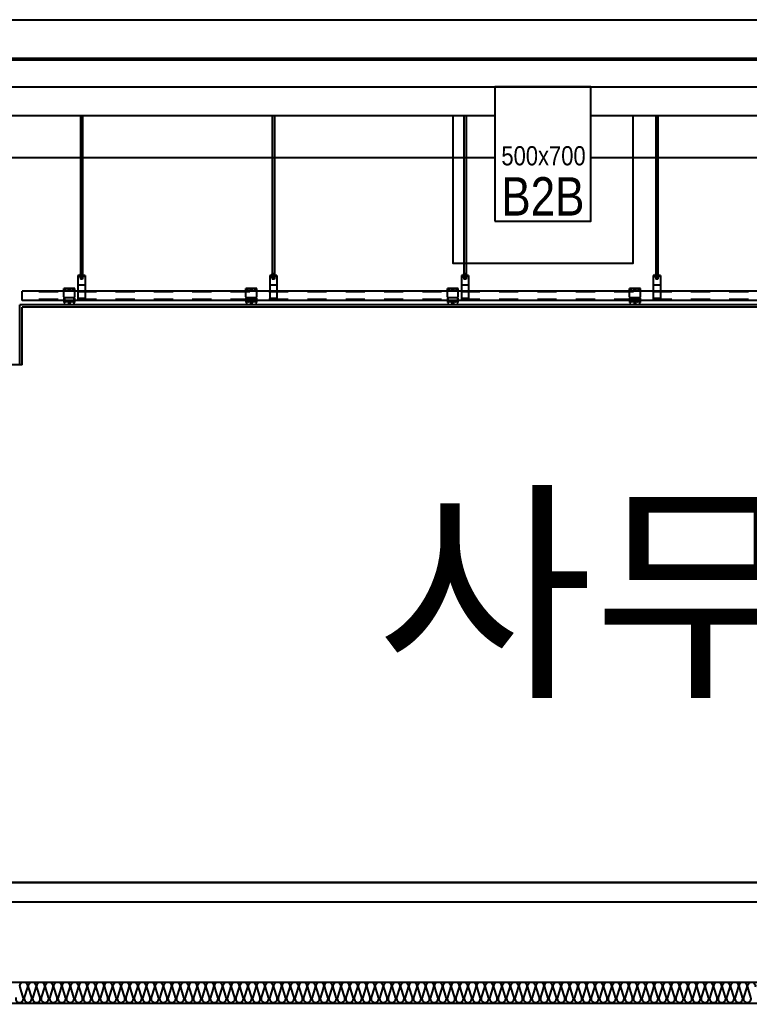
# Model space of a CAD drawing. Header units: millimetres. Extents: x 4754612 to 5801174, y 2368242 to 2777223.
# Drawn here: x 4930651 to 4934455, y 2617120 to 2622250 of the extents above; entities that cross this region are included whole.
import ezdxf
from ezdxf.enums import TextEntityAlignment as Align

# ---------------------------------------------------------------- set-up
doc = ezdxf.new("R2010")
doc.units = ezdxf.units.MM
doc.header["$LTSCALE"] = 1000
for name, pattern in [('CEN', [6.2, 6, -0.1, 0, -0.1]), ('HID', [0.345, 0.225, -0.12]), ('HIDDEN', [2, 1, -1])]:
    doc.linetypes.add(name, pattern=pattern)
doc.layers.get('DEFPOINTS').update_dxf_attribs({"color": 151})
for name, color, linetype in [('8', 8, 'Continuous'), ('A-중심선', 10, 'CEN'), ('CON', 2, 'Continuous'), ('ELE-06', 6, 'Continuous'), ('ELE-2', 4, 'Continuous'), ('ELE-8', 8, 'Continuous'), ('FIN', 40, 'Continuous'), ('INS', 251, 'Continuous')]:
    doc.layers.add(name, color=color, linetype=linetype)
doc.layers.add('Guide-line', color=151, linetype='Continuous', plot=False)
doc.styles.add('A.NARROW', font='ARIALN.TTF')
doc.styles.add('맑은고딕', font='malgunbd.ttf')

# ---------------------------------------------------------------- blocks, each defined once
blk = doc.blocks.new('A$C47A51C4E')
at = {"layer": 'CON'}
blk.add_lwpolyline([(0, 300), (500, 300), (500, 1000), (0, 1000)], close=True, dxfattribs=at)
at = {"layer": 'DEFPOINTS', "style": 'A.NARROW'}
for s, height, p in [('500x700', 100, (33.3, 640.2, 0)), ('B2B', 200, (33.3, 428.4, 0))]:
    blk.add_text(s, height=height, dxfattribs=at).set_placement(p, align=Align.MIDDLE_LEFT)

msp = doc.modelspace()

# ---------------------------------------------------------------- linework, layer by layer
at = {"layer": '8'}
for p, q in [((4930967.543, 2621749.621), (4930967.543, 2620920.871)), ((4930978.793, 2621749.621), (4930978.793, 2620920.871)), ((4931967.543, 2621749.621), (4931967.543, 2620920.871)), ((4931978.793, 2621749.621), (4931978.793, 2620920.871)), ((4932967.543, 2621749.621), (4932967.543, 2620920.871)), ((4932978.793, 2621749.621), (4932978.793, 2620920.871)), ((4933967.543, 2621749.621), (4933967.543, 2620920.871)), ((4933978.793, 2621749.621), (4933978.793, 2620920.871)), ((4930984.418, 2620918.371), (4930961.918, 2620918.371)), ((4930961.918, 2620918.371), (4930961.918, 2620914.621)), ((4930965.668, 2620918.371), (4930965.668, 2620914.621)), ((4930978.793, 2620923.371), (4930967.543, 2620923.371)), ((4930978.793, 2620920.871), (4930967.543, 2620920.871)), ((4930980.668, 2620918.371), (4930980.668, 2620914.621)), ((4930984.418, 2620918.371), (4930984.418, 2620914.621)), ((4931984.418, 2620918.371), (4931961.918, 2620918.371)), ((4931961.918, 2620918.371), (4931961.918, 2620914.621)), ((4931965.668, 2620918.371), (4931965.668, 2620914.621)), ((4931978.793, 2620923.371), (4931967.543, 2620923.371)), ((4931978.793, 2620920.871), (4931967.543, 2620920.871)), ((4931980.668, 2620918.371), (4931980.668, 2620914.621)), ((4931984.418, 2620918.371), (4931984.418, 2620914.621)), ((4932984.418, 2620918.371), (4932961.918, 2620918.371)), ((4932961.918, 2620918.371), (4932961.918, 2620914.621)), ((4932965.668, 2620918.371), (4932965.668, 2620914.621)), ((4932978.793, 2620923.371), (4932967.543, 2620923.371)), ((4932978.793, 2620920.871), (4932967.543, 2620920.871)), ((4932980.668, 2620918.371), (4932980.668, 2620914.621)), ((4932984.418, 2620918.371), (4932984.418, 2620914.621)), ((4933984.418, 2620918.371), (4933961.918, 2620918.371)), ((4933961.918, 2620918.371), (4933961.918, 2620914.621)), ((4933965.668, 2620918.371), (4933965.668, 2620914.621)), ((4933978.793, 2620923.371), (4933967.543, 2620923.371)), ((4933978.793, 2620920.871), (4933967.543, 2620920.871)), ((4933980.668, 2620918.371), (4933980.668, 2620914.621)), ((4933984.418, 2620918.371), (4933984.418, 2620914.621)), ((4930954.418, 2620914.621), (4930954.418, 2620795.871)), ((4930991.918, 2620914.621), (4930954.418, 2620914.621)), ((4930991.918, 2620910.871), (4930954.418, 2620910.871)), ((4930961.918, 2620910.871), (4930961.918, 2620907.121)), ((4930984.418, 2620907.121), (4930961.918, 2620907.121)), ((4930965.668, 2620910.871), (4930965.668, 2620907.121)), ((4930967.543, 2620907.121), (4930967.543, 2620895.871)), ((4930978.793, 2620905.871), (4930967.543, 2620905.871)), ((4930978.793, 2620903.371), (4930967.543, 2620903.371)), ((4930978.793, 2620900.871), (4930967.543, 2620900.871)), ((4930978.793, 2620898.371), (4930967.543, 2620898.371)), ((4930978.793, 2620898.371), (4930967.543, 2620898.371)), ((4930978.793, 2620895.871), (4930967.543, 2620895.871)), ((4930978.793, 2620907.121), (4930978.793, 2620895.871)), ((4930980.668, 2620910.871), (4930980.668, 2620907.121)), ((4930984.418, 2620910.871), (4930984.418, 2620907.121)), ((4930991.918, 2620914.621), (4930991.918, 2620795.871)), ((4931954.418, 2620914.621), (4931954.418, 2620795.871)), ((4931991.918, 2620914.621), (4931954.418, 2620914.621)), ((4931991.918, 2620910.871), (4931954.418, 2620910.871)), ((4931961.918, 2620910.871), (4931961.918, 2620907.121)), ((4931984.418, 2620907.121), (4931961.918, 2620907.121)), ((4931965.668, 2620910.871), (4931965.668, 2620907.121)), ((4931967.543, 2620907.121), (4931967.543, 2620895.871)), ((4931978.793, 2620905.871), (4931967.543, 2620905.871)), ((4931978.793, 2620903.371), (4931967.543, 2620903.371)), ((4931978.793, 2620900.871), (4931967.543, 2620900.871)), ((4931978.793, 2620898.371), (4931967.543, 2620898.371)), ((4931978.793, 2620898.371), (4931967.543, 2620898.371)), ((4931978.793, 2620895.871), (4931967.543, 2620895.871)), ((4931978.793, 2620907.121), (4931978.793, 2620895.871)), ((4931980.668, 2620910.871), (4931980.668, 2620907.121)), ((4931984.418, 2620910.871), (4931984.418, 2620907.121)), ((4931991.918, 2620914.621), (4931991.918, 2620795.871)), ((4932954.418, 2620914.621), (4932954.418, 2620795.871)), ((4932991.918, 2620914.621), (4932954.418, 2620914.621)), ((4932991.918, 2620910.871), (4932954.418, 2620910.871)), ((4932961.918, 2620910.871), (4932961.918, 2620907.121)), ((4932984.418, 2620907.121), (4932961.918, 2620907.121)), ((4932965.668, 2620910.871), (4932965.668, 2620907.121)), ((4932967.543, 2620907.121), (4932967.543, 2620895.871)), ((4932978.793, 2620905.871), (4932967.543, 2620905.871)), ((4932978.793, 2620903.371), (4932967.543, 2620903.371)), ((4932978.793, 2620900.871), (4932967.543, 2620900.871)), ((4932978.793, 2620898.371), (4932967.543, 2620898.371)), ((4932978.793, 2620898.371), (4932967.543, 2620898.371)), ((4932978.793, 2620895.871), (4932967.543, 2620895.871)), ((4932978.793, 2620907.121), (4932978.793, 2620895.871)), ((4932980.668, 2620910.871), (4932980.668, 2620907.121)), ((4932984.418, 2620910.871), (4932984.418, 2620907.121)), ((4932991.918, 2620914.621), (4932991.918, 2620795.871)), ((4933954.418, 2620914.621), (4933954.418, 2620795.871)), ((4933991.918, 2620914.621), (4933954.418, 2620914.621)), ((4933991.918, 2620910.871), (4933954.418, 2620910.871)), ((4933961.918, 2620910.871), (4933961.918, 2620907.121)), ((4933984.418, 2620907.121), (4933961.918, 2620907.121)), ((4933965.668, 2620910.871), (4933965.668, 2620907.121)), ((4933967.543, 2620907.121), (4933967.543, 2620895.871)), ((4933978.793, 2620905.871), (4933967.543, 2620905.871)), ((4933978.793, 2620903.371), (4933967.543, 2620903.371)), ((4933978.793, 2620900.871), (4933967.543, 2620900.871)), ((4933978.793, 2620898.371), (4933967.543, 2620898.371)), ((4933978.793, 2620898.371), (4933967.543, 2620898.371)), ((4933978.793, 2620895.871), (4933967.543, 2620895.871)), ((4933978.793, 2620907.121), (4933978.793, 2620895.871)), ((4933980.668, 2620910.871), (4933980.668, 2620907.121)), ((4933984.418, 2620910.871), (4933984.418, 2620907.121)), ((4933991.918, 2620914.621), (4933991.918, 2620795.871)), ((4930937.569, 2620848.371), (4930881.319, 2620848.371)), ((4930881.319, 2620804.621), (4930881.319, 2620848.371)), ((4930937.569, 2620845.871), (4930881.319, 2620845.871)), ((4930884.93, 2620837.121), (4930881.319, 2620837.121)), ((4930890.069, 2620837.121), (4930886.29, 2620837.121)), ((4930890.069, 2620843.039), (4930890.069, 2620848.371)), ((4930890.069, 2620837.121), (4930890.069, 2620841.34)), ((4930905.069, 2620843.039), (4930905.069, 2620848.371)), ((4930905.069, 2620837.121), (4930905.069, 2620841.34)), ((4930909.077, 2620837.121), (4930905.069, 2620837.121)), ((4930913.819, 2620837.121), (4930910.778, 2620837.121)), ((4930913.819, 2620843.039), (4930913.819, 2620848.371)), ((4930913.819, 2620837.121), (4930913.819, 2620841.34)), ((4930928.819, 2620843.039), (4930928.819, 2620848.371)), ((4930928.819, 2620837.121), (4930928.819, 2620841.34)), ((4930931.864, 2620837.121), (4930928.819, 2620837.121)), ((4930937.569, 2620837.121), (4930933.904, 2620837.121)), ((4930937.569, 2620804.621), (4930937.569, 2620848.371)), ((4930991.918, 2620864.621), (4930954.418, 2620864.621)), ((4931887.17, 2620848.371), (4931830.92, 2620848.371)), ((4931830.92, 2620804.621), (4931830.92, 2620848.371)), ((4931887.17, 2620845.871), (4931830.92, 2620845.871)), ((4931834.531, 2620837.121), (4931830.92, 2620837.121)), ((4931839.67, 2620837.121), (4931835.891, 2620837.121)), ((4931839.67, 2620843.039), (4931839.67, 2620848.371)), ((4931839.67, 2620837.121), (4931839.67, 2620841.34)), ((4931854.67, 2620843.039), (4931854.67, 2620848.371)), ((4931854.67, 2620837.121), (4931854.67, 2620841.34)), ((4931858.678, 2620837.121), (4931854.67, 2620837.121)), ((4931863.42, 2620837.121), (4931860.378, 2620837.121)), ((4931863.42, 2620843.039), (4931863.42, 2620848.371)), ((4931863.42, 2620837.121), (4931863.42, 2620841.34)), ((4931878.42, 2620843.039), (4931878.42, 2620848.371)), ((4931878.42, 2620837.121), (4931878.42, 2620841.34)), ((4931881.464, 2620837.121), (4931878.42, 2620837.121)), ((4931887.17, 2620837.121), (4931883.505, 2620837.121)), ((4931887.17, 2620804.621), (4931887.17, 2620848.371)), ((4931991.918, 2620864.621), (4931954.418, 2620864.621)), ((4932937.569, 2620848.371), (4932881.319, 2620848.371)), ((4932881.319, 2620804.621), (4932881.319, 2620848.371)), ((4932937.569, 2620845.871), (4932881.319, 2620845.871)), ((4932884.93, 2620837.121), (4932881.319, 2620837.121)), ((4932890.069, 2620837.121), (4932886.29, 2620837.121)), ((4932890.069, 2620843.039), (4932890.069, 2620848.371)), ((4932890.069, 2620837.121), (4932890.069, 2620841.34)), ((4932905.069, 2620843.039), (4932905.069, 2620848.371)), ((4932905.069, 2620837.121), (4932905.069, 2620841.34)), ((4932909.077, 2620837.121), (4932905.069, 2620837.121)), ((4932913.819, 2620837.121), (4932910.778, 2620837.121)), ((4932913.819, 2620843.039), (4932913.819, 2620848.371)), ((4932913.819, 2620837.121), (4932913.819, 2620841.34)), ((4932928.819, 2620843.039), (4932928.819, 2620848.371)), ((4932928.819, 2620837.121), (4932928.819, 2620841.34)), ((4932931.864, 2620837.121), (4932928.819, 2620837.121)), ((4932937.569, 2620837.121), (4932933.904, 2620837.121)), ((4932937.569, 2620804.621), (4932937.569, 2620848.371)), ((4932991.918, 2620864.621), (4932954.418, 2620864.621)), ((4933887.17, 2620848.371), (4933830.92, 2620848.371)), ((4933830.92, 2620804.621), (4933830.92, 2620848.371)), ((4933887.17, 2620845.871), (4933830.92, 2620845.871)), ((4933834.531, 2620837.121), (4933830.92, 2620837.121)), ((4933839.67, 2620837.121), (4933835.891, 2620837.121)), ((4933839.67, 2620843.039), (4933839.67, 2620848.371)), ((4933839.67, 2620837.121), (4933839.67, 2620841.34)), ((4933854.67, 2620843.039), (4933854.67, 2620848.371)), ((4933854.67, 2620837.121), (4933854.67, 2620841.34)), ((4933858.678, 2620837.121), (4933854.67, 2620837.121)), ((4933863.42, 2620837.121), (4933860.378, 2620837.121)), ((4933863.42, 2620843.039), (4933863.42, 2620848.371)), ((4933863.42, 2620837.121), (4933863.42, 2620841.34)), ((4933878.42, 2620843.039), (4933878.42, 2620848.371)), ((4933878.42, 2620837.121), (4933878.42, 2620841.34)), ((4933881.464, 2620837.121), (4933878.42, 2620837.121)), ((4933887.17, 2620837.121), (4933883.505, 2620837.121)), ((4933887.17, 2620804.621), (4933887.17, 2620848.371)), ((4933991.918, 2620864.621), (4933954.418, 2620864.621)), ((4930887.569, 2620798.371), (4930881.319, 2620804.621)), ((4930881.319, 2620798.371), (4930881.319, 2620774.621)), ((4930887.569, 2620798.371), (4930881.319, 2620798.371)), ((4930881.319, 2620774.621), (4930888.819, 2620774.621)), ((4930883.819, 2620795.871), (4930883.819, 2620777.121)), ((4930887.569, 2620795.871), (4930883.819, 2620795.871)), ((4930883.819, 2620777.121), (4930886.684, 2620777.121)), ((4930931.319, 2620798.371), (4930887.569, 2620798.371)), ((4930887.569, 2620795.871), (4930887.569, 2620798.371)), ((4930901.319, 2620774.621), (4930917.569, 2620774.621)), ((4930903.454, 2620777.121), (4930915.434, 2620777.121)), ((4930930.069, 2620774.621), (4930937.569, 2620774.621)), ((4930931.319, 2620798.371), (4930937.569, 2620804.621)), ((4930937.569, 2620798.371), (4930931.319, 2620798.371)), ((4930931.319, 2620795.871), (4930931.319, 2620798.371)), ((4930935.069, 2620795.871), (4930931.319, 2620795.871)), ((4930932.204, 2620777.121), (4930935.069, 2620777.121)), ((4930935.069, 2620777.121), (4930935.069, 2620795.871)), ((4930937.569, 2620774.621), (4930937.569, 2620798.371)), ((4930991.918, 2620795.871), (4930954.418, 2620795.871)), ((4931837.17, 2620798.371), (4931830.92, 2620804.621)), ((4931830.92, 2620798.371), (4931830.92, 2620774.621)), ((4931837.17, 2620798.371), (4931830.92, 2620798.371)), ((4931830.92, 2620774.621), (4931838.42, 2620774.621)), ((4931833.42, 2620795.871), (4931833.42, 2620777.121)), ((4931837.17, 2620795.871), (4931833.42, 2620795.871)), ((4931884.67, 2620788.371), (4931833.42, 2620788.371)), ((4931833.42, 2620777.121), (4931836.284, 2620777.121)), ((4931880.92, 2620798.371), (4931837.17, 2620798.371)), ((4931837.17, 2620795.871), (4931837.17, 2620798.371)), ((4931850.92, 2620774.621), (4931867.17, 2620774.621)), ((4931853.055, 2620777.121), (4931865.034, 2620777.121)), ((4931879.67, 2620774.621), (4931887.17, 2620774.621)), ((4931880.92, 2620798.371), (4931887.17, 2620804.621)), ((4931880.92, 2620795.871), (4931880.92, 2620798.371)), ((4931887.17, 2620798.371), (4931880.92, 2620798.371)), ((4931884.67, 2620795.871), (4931880.92, 2620795.871)), ((4931881.805, 2620777.121), (4931884.67, 2620777.121)), ((4931884.67, 2620777.121), (4931884.67, 2620795.871)), ((4931887.17, 2620774.621), (4931887.17, 2620798.371)), ((4931991.918, 2620795.871), (4931954.418, 2620795.871)), ((4932887.569, 2620798.371), (4932881.319, 2620804.621)), ((4932881.319, 2620798.371), (4932881.319, 2620774.621)), ((4932887.569, 2620798.371), (4932881.319, 2620798.371)), ((4932881.319, 2620774.621), (4932888.819, 2620774.621)), ((4932883.819, 2620795.871), (4932883.819, 2620777.121)), ((4932887.569, 2620795.871), (4932883.819, 2620795.871)), ((4932883.819, 2620777.121), (4932886.684, 2620777.121)), ((4932931.319, 2620798.371), (4932887.569, 2620798.371)), ((4932887.569, 2620795.871), (4932887.569, 2620798.371)), ((4932901.319, 2620774.621), (4932917.569, 2620774.621)), ((4932903.454, 2620777.121), (4932915.434, 2620777.121)), ((4932930.069, 2620774.621), (4932937.569, 2620774.621)), ((4932931.319, 2620798.371), (4932937.569, 2620804.621)), ((4932937.569, 2620798.371), (4932931.319, 2620798.371)), ((4932931.319, 2620795.871), (4932931.319, 2620798.371)), ((4932935.069, 2620795.871), (4932931.319, 2620795.871)), ((4932932.204, 2620777.121), (4932935.069, 2620777.121)), ((4932935.069, 2620777.121), (4932935.069, 2620795.871)), ((4932937.569, 2620774.621), (4932937.569, 2620798.371)), ((4932991.918, 2620795.871), (4932954.418, 2620795.871)), ((4933837.17, 2620798.371), (4933830.92, 2620804.621)), ((4933830.92, 2620798.371), (4933830.92, 2620774.621)), ((4933837.17, 2620798.371), (4933830.92, 2620798.371)), ((4933830.92, 2620774.621), (4933838.42, 2620774.621)), ((4933833.42, 2620795.871), (4933833.42, 2620777.121)), ((4933837.17, 2620795.871), (4933833.42, 2620795.871)), ((4933884.67, 2620788.371), (4933833.42, 2620788.371)), ((4933833.42, 2620777.121), (4933836.284, 2620777.121)), ((4933880.92, 2620798.371), (4933837.17, 2620798.371)), ((4933837.17, 2620795.871), (4933837.17, 2620798.371)), ((4933850.92, 2620774.621), (4933867.17, 2620774.621)), ((4933853.055, 2620777.121), (4933865.034, 2620777.121)), ((4933879.67, 2620774.621), (4933887.17, 2620774.621)), ((4933880.92, 2620798.371), (4933887.17, 2620804.621)), ((4933880.92, 2620795.871), (4933880.92, 2620798.371)), ((4933887.17, 2620798.371), (4933880.92, 2620798.371)), ((4933884.67, 2620795.871), (4933880.92, 2620795.871)), ((4933881.805, 2620777.121), (4933884.67, 2620777.121)), ((4933884.67, 2620777.121), (4933884.67, 2620795.871)), ((4933887.17, 2620774.621), (4933887.17, 2620798.371)), ((4933991.918, 2620795.871), (4933954.418, 2620795.871))]:
    msp.add_line(p, q, dxfattribs=at)
at = {"layer": '8', "linetype": 'HIDDEN', "ltscale": 0.1}
for p, q in [((4937250.8, 2620829.621), (4930663.3, 2620829.621)), ((4937250.8, 2620789.621), (4930663.3, 2620789.621))]:
    msp.add_line(p, q, dxfattribs=at)
at = {"layer": '8'}
for centre, radius, start, end in [((4930895.069, 2620774.621), 8.75, 16.60155, 163.39845), ((4930895.069, 2620774.621), 6.25, 0, 180), ((4930923.819, 2620774.621), 8.75, 16.60155, 163.39845), ((4930923.819, 2620774.621), 6.25, 0, 180), ((4931844.67, 2620774.621), 8.75, 16.60155, 163.39845), ((4931844.67, 2620774.621), 6.25, 0, 180), ((4931873.42, 2620774.621), 8.75, 16.60155, 163.39845), ((4931873.42, 2620774.621), 6.25, 0, 180), ((4932895.069, 2620774.621), 8.75, 16.60155, 163.39845), ((4932895.069, 2620774.621), 6.25, 0, 180), ((4932923.819, 2620774.621), 8.75, 16.60155, 163.39845), ((4932923.819, 2620774.621), 6.25, 0, 180), ((4933844.67, 2620774.621), 8.75, 16.60155, 163.39845), ((4933844.67, 2620774.621), 6.25, 0, 180), ((4933873.42, 2620774.621), 8.75, 16.60155, 163.39845), ((4933873.42, 2620774.621), 6.25, 0, 180)]:
    msp.add_arc(centre, radius, start, end, dxfattribs=at)
at = {"layer": 'A-중심선', "ltscale": 5}
for p, q in [((4867905.529, 2622249.621), (5176073.3, 2622249.621)), ((4867905.529, 2621899.621), (5176073.3, 2621899.621)), ((4867905.529, 2617749.621), (5176073.3, 2617749.621))]:
    msp.add_line(p, q, dxfattribs=at)
at = {"layer": 'CON'}
for p, q in [((4908063.3, 2621899.621), (4951263.3, 2621899.621)), ((4930063.3, 2621749.621), (4933129.3, 2621749.621)), ((4933629.3, 2621749.621), (4936697.3, 2621749.621)), ((4908063.3, 2617649.621), (4951163.3, 2617649.621)), ((4930163.3, 2617229.621), (4940163.3, 2617229.621))]:
    msp.add_line(p, q, dxfattribs=at)
at = {"layer": 'ELE-06'}
msp.add_line((4951663.301, 2617749.621), (4907663.3, 2617749.621), dxfattribs=at)
at = {"layer": 'ELE-2'}
msp.add_line((4907413.3, 2622039.621), (4951913.3, 2622039.621), dxfattribs=at)
at = {"layer": 'ELE-8', "color": 251, "linetype": 'HID', "ltscale": 500}
msp.add_line((4907413.3, 2621899.621), (4951913.301, 2621899.621), dxfattribs=at)
at = {"layer": 'FIN'}
msp.add_line((4907471.585, 2622049.621), (4951855.016, 2622049.621), dxfattribs=at)
at = {"layer": 'FIN', "color": 8}
for p, q in [((4937250.8, 2620833.371), (4930663.3, 2620833.371)), ((4930663.3, 2620785.871), (4930663.3, 2620833.371)), ((4937250.8, 2620785.871), (4930663.3, 2620785.871))]:
    msp.add_line(p, q, dxfattribs=at)
at = {"layer": 'FIN', "color": 150}
for p, q in [((4937250.8, 2620762.121), (4930650.8, 2620762.121)), ((4930650.8, 2620449.621), (4930650.8, 2620762.121)), ((4937238.3, 2620749.621), (4930663.3, 2620749.621)), ((4930663.3, 2620449.621), (4930663.3, 2620749.621)), ((4930663.3, 2620449.621), (4929402.3, 2620449.621))]:
    msp.add_line(p, q, dxfattribs=at)
at = {"layer": 'INS'}
msp.add_line((4930163.3, 2617119.621), (4940163.3, 2617119.621), dxfattribs=at)
for points in [[(4932909.3, 2621749.621), (4932909.3, 2620979.621), (4933849.3, 2620979.621), (4933849.3, 2621749.621)], [(4933129.3, 2621529.621), (4930063.3, 2621529.621)], [(4936697.3, 2621529.621), (4933629.3, 2621529.621)]]:
    msp.add_lwpolyline(points, dxfattribs=at)
msp.add_lwpolyline([(4930630.749, 2617149.534, 1.34), (4930669.249, 2617149.534), (4930652.812, 2617204.321), (4930652.812, 2617204.321, -1.34), (4930691.312, 2617204.321), (4930674.875, 2617149.534, 1.34), (4930713.375, 2617149.534), (4930696.938, 2617204.321), (4930696.938, 2617204.321, -1.34), (4930735.438, 2617204.321), (4930719.001, 2617149.534, 1.34), (4930757.501, 2617149.534), (4930741.064, 2617204.321), (4930741.064, 2617204.321, -1.34), (4930779.564, 2617204.321), (4930763.127, 2617149.534, 1.34), (4930801.627, 2617149.534), (4930785.19, 2617204.321), (4930785.19, 2617204.321, -1.34), (4930823.69, 2617204.321), (4930807.253, 2617149.534, 1.34), (4930845.753, 2617149.534), (4930829.316, 2617204.321), (4930829.316, 2617204.321, -1.34), (4930867.816, 2617204.321), (4930851.379, 2617149.534, 1.34), (4930889.879, 2617149.534), (4930873.442, 2617204.321), (4930873.442, 2617204.321, -1.34), (4930911.942, 2617204.321), (4930895.505, 2617149.534, 1.34), (4930934.005, 2617149.534), (4930917.568, 2617204.321), (4930917.568, 2617204.321, -1.34), (4930956.068, 2617204.321), (4930939.63, 2617149.534, 1.34), (4930978.13, 2617149.534), (4930961.693, 2617204.321), (4930961.693, 2617204.321, -1.34), (4931000.193, 2617204.321), (4930983.756, 2617149.534, 1.34), (4931022.256, 2617149.534), (4931005.819, 2617204.321), (4931005.819, 2617204.321, -1.34), (4931044.319, 2617204.321), (4931027.882, 2617149.534, 1.34), (4931066.382, 2617149.534), (4931049.945, 2617204.321), (4931049.945, 2617204.321, -1.34), (4931088.445, 2617204.321), (4931072.008, 2617149.534, 1.34), (4931110.508, 2617149.534), (4931094.071, 2617204.321), (4931094.071, 2617204.321, -1.34), (4931132.571, 2617204.321), (4931116.134, 2617149.534, 1.34), (4931154.634, 2617149.534), (4931138.197, 2617204.321), (4931138.197, 2617204.321, -1.34), (4931176.697, 2617204.321), (4931160.26, 2617149.534, 1.34), (4931198.76, 2617149.534), (4931182.323, 2617204.321), (4931182.323, 2617204.321, -1.34), (4931220.823, 2617204.321), (4931204.386, 2617149.534, 1.34), (4931242.886, 2617149.534), (4931226.449, 2617204.321), (4931226.449, 2617204.321, -1.34), (4931264.949, 2617204.321), (4931248.512, 2617149.534, 1.34), (4931287.012, 2617149.534), (4931270.575, 2617204.321), (4931270.575, 2617204.321, -1.34), (4931309.075, 2617204.321), (4931292.638, 2617149.534, 1.34), (4931331.138, 2617149.534), (4931314.701, 2617204.321), (4931314.701, 2617204.321, -1.34), (4931353.201, 2617204.321), (4931336.764, 2617149.534, 1.34), (4931375.264, 2617149.534), (4931358.827, 2617204.321), (4931358.827, 2617204.321, -1.34), (4931397.327, 2617204.321), (4931380.89, 2617149.534, 1.34), (4931419.39, 2617149.534), (4931402.953, 2617204.321), (4931402.953, 2617204.321, -1.34), (4931441.453, 2617204.321), (4931425.016, 2617149.534, 1.34), (4931463.516, 2617149.534), (4931447.079, 2617204.321), (4931447.079, 2617204.321, -1.34), (4931485.579, 2617204.321), (4931469.142, 2617149.534, 1.34), (4931507.642, 2617149.534), (4931491.205, 2617204.321), (4931491.205, 2617204.321, -1.34), (4931529.705, 2617204.321), (4931513.268, 2617149.534, 1.34), (4931551.768, 2617149.534), (4931535.331, 2617204.321), (4931535.331, 2617204.321, -1.34), (4931573.831, 2617204.321), (4931557.394, 2617149.534, 1.34), (4931595.894, 2617149.534), (4931579.457, 2617204.321), (4931579.457, 2617204.321, -1.34), (4931617.957, 2617204.321), (4931601.52, 2617149.534, 1.34), (4931640.02, 2617149.534), (4931623.583, 2617204.321), (4931623.583, 2617204.321, -1.34), (4931662.083, 2617204.321), (4931645.646, 2617149.534, 1.34), (4931684.146, 2617149.534), (4931667.709, 2617204.321), (4931667.709, 2617204.321, -1.34), (4931706.209, 2617204.321), (4931689.772, 2617149.534, 1.34), (4931728.272, 2617149.534), (4931711.835, 2617204.321), (4931711.835, 2617204.321, -1.34), (4931750.335, 2617204.321), (4931733.898, 2617149.534, 1.34), (4931772.398, 2617149.534), (4931755.961, 2617204.321), (4931755.961, 2617204.321, -1.34), (4931794.461, 2617204.321), (4931778.024, 2617149.534, 1.34), (4931816.524, 2617149.534), (4931800.087, 2617204.321), (4931800.087, 2617204.321, -1.34), (4931838.587, 2617204.321), (4931822.15, 2617149.534, 1.34), (4931860.65, 2617149.534), (4931844.213, 2617204.321), (4931844.213, 2617204.321, -1.34), (4931882.713, 2617204.321), (4931866.276, 2617149.534, 1.34), (4931904.776, 2617149.534), (4931888.339, 2617204.321), (4931888.339, 2617204.321, -1.34), (4931926.839, 2617204.321), (4931910.402, 2617149.534, 1.34), (4931948.902, 2617149.534), (4931932.465, 2617204.321), (4931932.465, 2617204.321, -1.34), (4931970.965, 2617204.321), (4931954.527, 2617149.534, 1.34), (4931993.027, 2617149.534), (4931976.59, 2617204.321), (4931976.59, 2617204.321, -1.34), (4932015.09, 2617204.321), (4931998.653, 2617149.534, 1.34), (4932037.153, 2617149.534), (4932020.716, 2617204.321), (4932020.716, 2617204.321, -1.34), (4932059.216, 2617204.321), (4932042.779, 2617149.534, 1.34), (4932081.279, 2617149.534), (4932064.842, 2617204.321), (4932064.842, 2617204.321, -1.34), (4932103.342, 2617204.321), (4932086.905, 2617149.534, 1.34), (4932125.405, 2617149.534), (4932108.968, 2617204.321), (4932108.968, 2617204.321, -1.34), (4932147.468, 2617204.321), (4932131.031, 2617149.534, 1.34), (4932169.531, 2617149.534), (4932153.094, 2617204.321), (4932153.094, 2617204.321, -1.34), (4932191.594, 2617204.321), (4932175.157, 2617149.534, 1.34), (4932213.657, 2617149.534), (4932197.22, 2617204.321), (4932197.22, 2617204.321, -1.34), (4932235.72, 2617204.321), (4932219.283, 2617149.534, 1.34), (4932257.783, 2617149.534), (4932241.346, 2617204.321), (4932241.346, 2617204.321, -1.34), (4932279.846, 2617204.321), (4932263.409, 2617149.534, 1.34), (4932301.909, 2617149.534), (4932285.472, 2617204.321), (4932285.472, 2617204.321, -1.34), (4932323.972, 2617204.321), (4932307.535, 2617149.534, 1.34), (4932346.035, 2617149.534), (4932329.598, 2617204.321), (4932329.598, 2617204.321, -1.34), (4932368.098, 2617204.321), (4932351.661, 2617149.534, 1.34), (4932390.161, 2617149.534), (4932373.724, 2617204.321), (4932373.724, 2617204.321, -1.34), (4932412.224, 2617204.321), (4932395.787, 2617149.534, 1.34), (4932434.287, 2617149.534), (4932417.85, 2617204.321), (4932417.85, 2617204.321, -1.34), (4932456.35, 2617204.321), (4932439.913, 2617149.534, 1.34), (4932478.413, 2617149.534), (4932461.976, 2617204.321), (4932461.976, 2617204.321, -1.34), (4932500.476, 2617204.321), (4932484.039, 2617149.534, 1.34), (4932522.539, 2617149.534), (4932506.102, 2617204.321), (4932506.102, 2617204.321, -1.34), (4932544.602, 2617204.321), (4932528.165, 2617149.534, 1.34), (4932566.665, 2617149.534), (4932550.228, 2617204.321), (4932550.228, 2617204.321, -1.34), (4932588.728, 2617204.321), (4932572.291, 2617149.534, 1.34), (4932610.791, 2617149.534), (4932594.354, 2617204.321), (4932594.354, 2617204.321, -1.34), (4932632.854, 2617204.321), (4932616.417, 2617149.534, 1.34), (4932654.917, 2617149.534), (4932638.48, 2617204.321), (4932638.48, 2617204.321, -1.34), (4932676.98, 2617204.321), (4932660.543, 2617149.534, 1.34), (4932699.043, 2617149.534), (4932682.606, 2617204.321), (4932682.606, 2617204.321, -1.34), (4932721.106, 2617204.321), (4932704.669, 2617149.534, 1.34), (4932743.169, 2617149.534), (4932726.732, 2617204.321), (4932726.732, 2617204.321, -1.34), (4932765.232, 2617204.321), (4932748.795, 2617149.534, 1.34), (4932787.295, 2617149.534), (4932770.858, 2617204.321), (4932770.858, 2617204.321, -1.34), (4932809.358, 2617204.321), (4932792.921, 2617149.534, 1.34), (4932831.421, 2617149.534), (4932814.984, 2617204.321), (4932814.984, 2617204.321, -1.34), (4932853.484, 2617204.321), (4932837.047, 2617149.534, 1.34), (4932875.547, 2617149.534), (4932859.11, 2617204.321), (4932859.11, 2617204.321, -1.34), (4932897.61, 2617204.321), (4932881.173, 2617149.534, 1.34), (4932919.673, 2617149.534), (4932903.236, 2617204.321), (4932903.236, 2617204.321, -1.34), (4932941.736, 2617204.321), (4932925.299, 2617149.534, 1.34), (4932963.799, 2617149.534), (4932947.362, 2617204.321), (4932947.362, 2617204.321, -1.34), (4932985.862, 2617204.321), (4932969.424, 2617149.534, 1.34), (4933007.924, 2617149.534), (4932991.487, 2617204.321), (4932991.487, 2617204.321, -1.34), (4933029.987, 2617204.321), (4933013.55, 2617149.534, 1.34), (4933052.05, 2617149.534), (4933035.613, 2617204.321), (4933035.613, 2617204.321, -1.34), (4933074.113, 2617204.321), (4933057.676, 2617149.534, 1.34), (4933096.176, 2617149.534), (4933079.739, 2617204.321), (4933079.739, 2617204.321, -1.34), (4933118.239, 2617204.321), (4933101.802, 2617149.534, 1.34), (4933140.302, 2617149.534), (4933123.865, 2617204.321), (4933123.865, 2617204.321, -1.34), (4933162.365, 2617204.321), (4933145.928, 2617149.534, 1.34), (4933184.428, 2617149.534), (4933167.991, 2617204.321), (4933167.991, 2617204.321, -1.34), (4933206.491, 2617204.321), (4933190.054, 2617149.534, 1.34), (4933228.554, 2617149.534), (4933212.117, 2617204.321), (4933212.117, 2617204.321, -1.34), (4933250.617, 2617204.321), (4933234.18, 2617149.534, 1.34), (4933272.68, 2617149.534), (4933256.243, 2617204.321), (4933256.243, 2617204.321, -1.34), (4933294.743, 2617204.321), (4933278.306, 2617149.534, 1.34), (4933316.806, 2617149.534), (4933300.369, 2617204.321), (4933300.369, 2617204.321, -1.34), (4933338.869, 2617204.321), (4933322.432, 2617149.534, 1.34), (4933360.932, 2617149.534), (4933344.495, 2617204.321), (4933344.495, 2617204.321, -1.34), (4933382.995, 2617204.321), (4933366.558, 2617149.534, 1.34), (4933405.058, 2617149.534), (4933388.621, 2617204.321), (4933388.621, 2617204.321, -1.34), (4933427.121, 2617204.321), (4933410.684, 2617149.534, 1.34), (4933449.184, 2617149.534), (4933432.747, 2617204.321), (4933432.747, 2617204.321, -1.34), (4933471.247, 2617204.321), (4933454.81, 2617149.534, 1.34), (4933493.31, 2617149.534), (4933476.873, 2617204.321), (4933476.873, 2617204.321, -1.34), (4933515.373, 2617204.321), (4933498.936, 2617149.534, 1.34), (4933537.436, 2617149.534), (4933520.999, 2617204.321), (4933520.999, 2617204.321, -1.34), (4933559.499, 2617204.321), (4933543.062, 2617149.534, 1.34), (4933581.562, 2617149.534), (4933565.125, 2617204.321), (4933565.125, 2617204.321, -1.34), (4933603.625, 2617204.321), (4933587.188, 2617149.534, 1.34), (4933625.688, 2617149.534), (4933609.251, 2617204.321), (4933609.251, 2617204.321, -1.34), (4933647.751, 2617204.321), (4933631.314, 2617149.534, 1.34), (4933669.814, 2617149.534), (4933653.377, 2617204.321), (4933653.377, 2617204.321, -1.34), (4933691.877, 2617204.321), (4933675.44, 2617149.534, 1.34), (4933713.94, 2617149.534), (4933697.503, 2617204.321), (4933697.503, 2617204.321, -1.34), (4933736.003, 2617204.321), (4933719.566, 2617149.534, 1.34), (4933758.066, 2617149.534), (4933741.629, 2617204.321), (4933741.629, 2617204.321, -1.34), (4933780.129, 2617204.321), (4933763.692, 2617149.534, 1.34), (4933802.192, 2617149.534), (4933785.755, 2617204.321), (4933785.755, 2617204.321, -1.34), (4933824.255, 2617204.321), (4933807.818, 2617149.534, 1.34), (4933846.318, 2617149.534), (4933829.881, 2617204.321), (4933829.881, 2617204.321, -1.34), (4933868.381, 2617204.321), (4933851.944, 2617149.534, 1.34), (4933890.444, 2617149.534), (4933874.007, 2617204.321), (4933874.007, 2617204.321, -1.34), (4933912.507, 2617204.321), (4933896.07, 2617149.534, 1.34), (4933934.57, 2617149.534), (4933918.133, 2617204.321), (4933918.133, 2617204.321, -1.34), (4933956.633, 2617204.321), (4933940.196, 2617149.534, 1.34), (4933978.696, 2617149.534), (4933962.259, 2617204.321), (4933962.259, 2617204.321, -1.34), (4934000.759, 2617204.321), (4933984.321, 2617149.534, 1.34), (4934022.821, 2617149.534), (4934006.384, 2617204.321), (4934006.384, 2617204.321, -1.34), (4934044.884, 2617204.321), (4934028.447, 2617149.534, 1.34), (4934066.947, 2617149.534), (4934050.51, 2617204.321), (4934050.51, 2617204.321, -1.34), (4934089.01, 2617204.321), (4934072.573, 2617149.534, 1.34), (4934111.073, 2617149.534), (4934094.636, 2617204.321), (4934094.636, 2617204.321, -1.34), (4934133.136, 2617204.321), (4934116.699, 2617149.534, 1.34), (4934155.199, 2617149.534), (4934138.762, 2617204.321), (4934138.762, 2617204.321, -1.34), (4934177.262, 2617204.321), (4934160.825, 2617149.534, 1.34), (4934199.325, 2617149.534), (4934182.888, 2617204.321), (4934182.888, 2617204.321, -1.34), (4934221.388, 2617204.321), (4934204.951, 2617149.534, 1.34), (4934243.451, 2617149.534), (4934227.014, 2617204.321), (4934227.014, 2617204.321, -1.34), (4934265.514, 2617204.321), (4934249.077, 2617149.534, 1.34), (4934287.577, 2617149.534), (4934271.14, 2617204.321), (4934271.14, 2617204.321, -1.34), (4934309.64, 2617204.321), (4934293.203, 2617149.534, 1.34), (4934331.703, 2617149.534), (4934315.266, 2617204.321), (4934315.266, 2617204.321, -1.34), (4934353.766, 2617204.321), (4934337.329, 2617149.534, 1.34), (4934375.829, 2617149.534), (4934359.392, 2617204.321), (4934359.392, 2617204.321, -1.34), (4934397.892, 2617204.321), (4934381.455, 2617149.534, 1.34), (4934419.955, 2617149.534), (4934403.518, 2617204.321), (4934403.518, 2617204.321, -1.34), (4934442.018, 2617204.321), (4934425.581, 2617149.534, 1.34), (4934464.081, 2617149.534), (4934447.644, 2617204.321), (4934447.644, 2617204.321, -1.34), (4934486.144, 2617204.321)], format="xyb", dxfattribs=at)

# ---------------------------------------------------------------- block references
at = {"layer": 'CON'}
msp.add_blockref('A$C47A51C4E', (4933129.3, 2620899.621), dxfattribs=at)

# ---------------------------------------------------------------- texts
at = {"layer": 'Guide-line', "style": '맑은고딕'}
msp.add_text('사무실', height=900, dxfattribs=at).set_placement((4934206.174, 2619257.193), align=Align.MIDDLE_CENTER)

doc.saveas('drawing.dxf')
